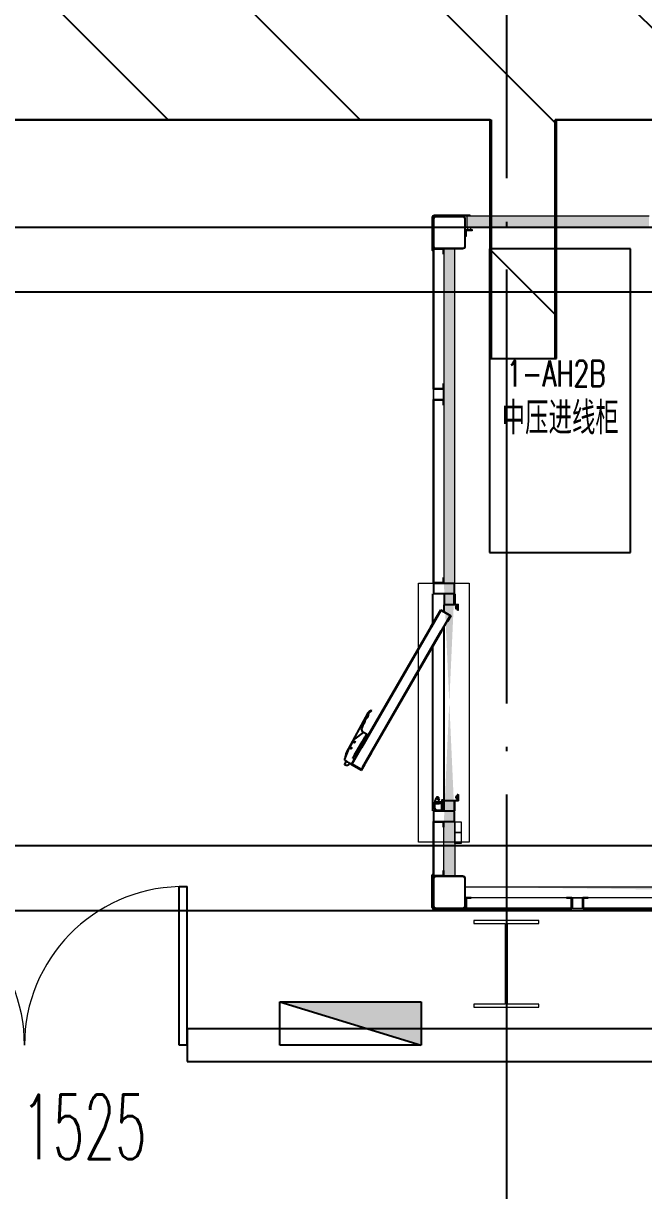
# Model space of a CAD drawing. Extents: x 758840 to 1108724, y -102573 to 143521.
# Drawn here: x 809508 to 812365, y 63292 to 68672 of the extents above; entities that cross this region are included whole.
import ezdxf
from ezdxf.xclip import XClip

# ---------------------------------------------------------------- set-up
doc = ezdxf.new("R2010")
doc.units = 0
doc.header["$LTSCALE"] = 1000
doc.header["$MEASUREMENT"] = 0
doc.linetypes.add('CENTER', pattern=[2, 1.25, -0.25, 0.25, -0.25])
doc.linetypes.add('DOTE', pattern=[2.42, 2, -0.2, 0.02, -0.2])
for name, color, linetype in [('02电气-设备', 255, 'Continuous'), ('02电气-设备基础', 252, 'Continuous'), ('DOOR_FIRE', 4, 'Continuous'), ('DOOR_FIRE_TEXT', 7, 'Continuous'), ('DOTE', 8, 'DOTE'), ('EQUIP_消火栓', 7, 'Continuous'), ('HATCH', 4, 'Continuous'), ('LWIRE', 1, 'Continuous'), ('WALL-MOVE', 6, 'Continuous'), ('电缆沟', 2, 'Continuous'), ('空调标注', 3, 'Continuous'), ('钢盖板', 6, 'Continuous')]:
    doc.layers.add(name, color=color, linetype=linetype)
doc.layers.add('细实线', color=3, linetype='Continuous', lineweight=5)
doc.layers.add('钢柱', color=51, linetype='Continuous', lineweight=13)
doc.styles.add('_TCH_WINDOW', font='SIMPLEX.shx', dxfattribs={"width": 0.8, "height": 3.5, "bigfont": 'GBCBIG.shx'})
doc.styles.get("Standard").update_dxf_attribs({"font": 'gbenor.shx', "bigfont": 'gbcbig.shx'})
doc.styles.add('电气文字', font='txtd.shx', dxfattribs={"width": 0.8, "height": 3.5, "bigfont": 'HZTXT.shx'})
pattern_1 = [(315, (-6392441.697, 4851822.73), (28.28427125, 28.28427125), [4.0142, -35.9858]), (315, (-6392462.887, 4851801.54), (28.28427125, 28.28427125), [4.0142, -35.9858]), (135, (-6392429.262, 4851796.78), (-28.28427125, -28.28427125), [4.0142, -35.9858]), (135, (-6392436.936, 4851789.106), (-28.28427125, -28.28427125), [4.0142, -35.9858]), (225, (-6392414.405, 4851802.546), (28.28427125, -28.28427125), [40.0194, 0.0194]), (180, (-6392423.72, 4851796.07), (-28.2842, 28.2842), [3.4144, -53.1542]), (161.56505, (-6392398.85, 4851824.354), (-28.284169758, 28.28429741), [2.244, -87.1988]), (161.56505, (-6392427.134, 4851796.07), (-28.284169758, 28.28429741), [2.244, -87.1988]), (198.43495, (-6392391.177, 4851825.773), (-28.28429741, 28.28416976), [4.488, -84.9548]), (198.43495, (-6392419.46, 4851797.49), (-28.28429741, 28.28416976), [4.488, -84.9548]), (108.43495, (-6392403.817, 4851827.902), (-28.28429741, 28.284169758), [21.3712, -68.0716]), (108.43495, (-6392432.101, 4851799.618), (-28.28429741, 28.284169758), [21.3712, -68.0716]), (161.56505, (-6392413.413, 4851851.015), (-28.284169758, 28.28429741), [2.244, -87.1988]), (161.56505, (-6392441.697, 4851822.73), (-28.284169758, 28.28429741), [2.244, -87.1988]), (180, (-6392443.826, 4851823.44), (-28.2842, 28.2842), [3.4144, -53.1542]), (198.43495, (-6392418.956, 4851851.724), (-28.28429741, 28.28416976), [4.488, -84.9548]), (198.43495, (-6392447.24, 4851823.44), (-28.28429741, 28.28416976), [4.488, -84.9548]), (90, (-6392463.597, 4851803.67), (-28.2842, 28.2842), [3.4144, -53.1542]), (108.43495, (-6392434.603, 4851829.825), (-28.28429741, 28.284169758), [2.244, -87.1988]), (108.43495, (-6392462.887, 4851801.54), (-28.28429741, 28.284169758), [2.244, -87.1988]), (71.56505, (-6392435.313, 4851835.37), (-28.28416976, 28.28429741), [4.488, -84.9548]), (71.56505, (-6392463.597, 4851807.084), (-28.28416976, 28.28429741), [4.488, -84.9548]), (161.56505, (-6392411.49, 4851820.229), (-28.284169758, 28.28429741), [21.3712, -68.0716]), (161.56505, (-6392439.774, 4851791.944), (-28.284169758, 28.28429741), [21.3712, -68.0716]), (90, (-6392436.226, 4851783.563), (-28.2842, 28.2842), [3.4144, -53.1542]), (108.43495, (-6392407.942, 4851815.261), (-28.28429741, 28.284169758), [2.244, -87.1988]), (108.43495, (-6392436.226, 4851786.977), (-28.28429741, 28.284169758), [2.244, -87.1988]), (71.56505, (-6392409.36, 4851807.59), (-28.28416976, 28.28429741), [4.488, -84.9548]), (71.56505, (-6392437.646, 4851779.305), (-28.28416976, 28.28429741), [4.488, -84.9548])]

# ---------------------------------------------------------------- blocks, each defined once
blk = doc.blocks.new('332525')
at = {"color": 0, "lineweight": 15}
for p, q in [((1935745.8, 679933.7), (1935745.8, 679960.7)), ((1935745.8, 679960.7), (1935748.8, 679960.7)), ((1935748.8, 679960.7), (1935748.8, 679930.7)), ((1935718.8, 679933.7), (1935745.8, 679933.7)), ((1935718.8, 679930.7), (1935718.8, 679933.7)), ((1935748.8, 679930.7), (1935718.8, 679930.7)), ((1935748.8, 679930.7), (1935745.8, 679930.7)), ((1935748.8, 679933.7), (1935748.8, 679930.7))]:
    blk.add_line(p, q, dxfattribs=at)
blk = doc.blocks.new('dfgfdgdf')
at = {"lineweight": 15}
h = blk.add_hatch(dxfattribs=at)
h.set_pattern_fill('ANSI35', color=2, scale=0.9)
h.set_pattern_definition([(45, (0, 0), (-4.041115254, 4.041115254), []), (45, (4.041, 0), (-4.041115254, 4.041115254), [7.14375, -1.42875, 0, -1.42875])])
h.paths.add_polyline_path([(1999348.3, 678429.3), (1999331.3, 678429.3, 1)])
blk.add_line((1999352.3, 678432.3), (1999327.3, 678432.3))
at = {"color": 0, "lineweight": 15}
for p, q in [((1999352.3, 678432.3), (1999327.3, 678432.3)), ((1999327.3, 678432.3), (1999327.3, 678429.3)), ((1999327.3, 678429.3), (1999352.3, 678429.3)), ((1999352.3, 678432.3), (1999352.3, 678429.3))]:
    blk.add_line(p, q, dxfattribs=at)
blk.add_arc((1999339.8, 678429.3), 8.49, 180, 360, dxfattribs=at)
blk = doc.blocks.new('BD4-PAL0101-LVPM-06')
at = {"ltscale": 5}
h = blk.add_hatch(dxfattribs=at)
h.set_pattern_fill('隔热材料01', color=8, scale=80, angle=45)
h.set_pattern_definition(pattern_1)
h.paths.add_polyline_path([(1944777.6, 710163.1), (1944777.6, 710213.1), (1944212.1, 710213.1), (1944212.1, 710163.1)])
h.paths.add_polyline_path([(1945348.1, 710163.1), (1945348.1, 710213.1), (1944782.6, 710213.1), (1944782.6, 710163.1)])
h.paths.add_polyline_path([(1943209.6, 710213.1), (1944102.1, 710213.1), (1944102.1, 710163.1), (1943209.6, 710163.1)])
h.paths.add_polyline_path([(1942312.1, 710213.1), (1943204.6, 710213.1), (1943204.6, 710163.1), (1942312.1, 710163.1)])
h.paths.add_polyline_path([(1942202.1, 710163.1), (1941309.6, 710163.1), (1941309.6, 710213.1), (1942202.1, 710213.1)])
h.paths.add_polyline_path([(1941304.6, 710213.1), (1941304.6, 710163.1), (1940412.1, 710163.1), (1940412.1, 710213.1)])
h.paths.add_polyline_path([(1939209.6, 710213.1), (1940302.1, 710213.1), (1940302.1, 710163.1), (1939209.6, 710163.1)])
h.paths.add_polyline_path([(1939204.6, 710213.1), (1939204.6, 710163.1), (1938112.1, 710163.1), (1938112.1, 710213.1)])
h.paths.add_polyline_path([(1936804.6, 710213.1), (1938002.1, 710213.1), (1938002.1, 710163.1), (1936804.6, 710163.1)])
h.paths.add_polyline_path([(1936799.6, 710213.1), (1936799.6, 710163.1), (1935602.1, 710163.1), (1935602.1, 710213.1)])
h.paths.add_polyline_path([(1934199.6, 710213.1), (1935492.1, 710213.1), (1935492.1, 710163.1), (1934199.6, 710163.1)])
h.paths.add_polyline_path([(1934194.6, 710213.1), (1934194.6, 710163.1), (1932902.1, 710163.1), (1932902.1, 710213.1)])
h.paths.add_polyline_path([(1932792.1, 710213.1), (1931952.1, 710213.1), (1931952.1, 710163.1), (1932792.1, 710163.1)])
h = blk.add_hatch(dxfattribs=at)
h.set_pattern_fill('隔热材料01', color=8, scale=80, angle=45)
h.set_pattern_definition(pattern_1)
edge = h.paths.add_edge_path()
edge.add_line((1931897.1, 707423.1), (1931897.1, 707173.1))
edge.add_line((1931847.1, 707173.1), (1931847.1, 707423.1))
edge.add_line((1931897.1, 708523.1), (1931897.1, 710063.1))
edge.add_line((1931847.1, 710063.1), (1931847.1, 708523.1))
h = blk.add_hatch(dxfattribs=at)
h.set_pattern_fill('隔热材料01', color=8, scale=80, angle=45)
h.set_pattern_definition(pattern_1)
edge = h.paths.add_edge_path()
edge.add_line((1945353.1, 707073.1), (1945353.1, 707123.1))
edge.add_line((1945343.1, 707123.1), (1945343.1, 707073.1))
edge.add_line((1945123.1, 707073.1), (1944307.1, 707073.1))
edge.add_line((1944307.1, 707123.1), (1945123.1, 707123.1))
edge.add_line((1944207.1, 707073.1), (1942443.1, 707073.1))
edge.add_line((1942443.1, 707123.1), (1944207.1, 707123.1))
edge.add_line((1940793.1, 707073.1), (1935597.1, 707073.1))
edge.add_line((1935597.1, 707123.1), (1940793.1, 707123.1))
edge.add_line((1935497.1, 707073.1), (1931947.1, 707073.1))
edge.add_line((1931947.1, 707123.1), (1935497.1, 707123.1))
edge = h.paths.add_edge_path(flags=17)
edge.add_line((1935597.1, 707073.1), (1935597.1, 707123.1))
edge.add_line((1935497.1, 707123.1), (1935497.1, 707073.1))
edge.add_line((1940793.1, 707123.1), (1940793.1, 707073.1))
edge.add_line((1942443.1, 707073.1), (1942443.1, 707123.1))
edge.add_line((1945123.1, 707123.1), (1945123.1, 707073.1))
edge.add_line((1931947.1, 707073.1), (1931947.1, 707123.1))
at = {"layer": 'HATCH'}
h = blk.add_hatch(dxfattribs=at)
h.set_pattern_fill('ANSI32', color=256)
h.set_pattern_definition([(45, (-1083125.269, -267641.078), (-6.73519209, 6.73519209), []), (45, (-1083120.779, -267641.078), (-6.73519209, 6.73519209), [])])
h.paths.add_polyline_path([(1931876.4, 708371.8), (1931833.1, 708396.8), (1931789.4, 708321.1), (1931787.4, 708321.5), (1931832.4, 708399.5), (1931879.2, 708372.5), (1931864.2, 708346.6), (1931862.4, 708347.6), (1931869.4, 708359.7)])
h = blk.add_hatch(dxfattribs=at)
h.set_pattern_fill('ISO02W100', color=256, scale=0.5, angle=90)
h.set_pattern_definition([(90, (-1083125.269, -267641.0784), (-2.5, 2e-16), [6, -1.5])])
h.paths.add_polyline_path([(1931869.4, 708359.7), (1931862.4, 708347.6), (1931832.4, 708295.5), (1931831.5, 708296), (1931868.6, 708360.2)])
h = blk.add_hatch(dxfattribs=at)
h.set_pattern_fill('ANSI32', color=256, angle=60)
h.set_pattern_definition([(105, (1634038.448, -347636.244), (-9.200443495, -2.465251405), []), (105, (1634040.693, -347632.355), (-9.200443495, -2.465251405), [])])
h.paths.add_polyline_path([(1931467.6, 707663.1), (1931424.3, 707688.1), (1931468, 707763.8), (1931466.6, 707765.4), (1931421.6, 707687.4), (1931468.3, 707660.4), (1931483.3, 707686.4), (1931481.6, 707687.4), (1931474.6, 707675.2)])
h = blk.add_hatch(dxfattribs=at)
h.set_pattern_fill('ISO02W100', color=256, scale=0.5, angle=150)
h.set_pattern_definition([(150, (1634038.4478, -347636.2437), (-1.25, -2.1650635095), [6, -1.5])])
h.paths.add_polyline_path([(1931474.6, 707675.2), (1931481.6, 707687.4), (1931511.6, 707739.4), (1931510.8, 707739.9), (1931473.7, 707675.7)])
at = {"linetype": 'ByBlock', "lineweight": 15}
for p, q in [((1931792.1, 710208.1, 0), (1931792.1, 710057.1, 0)), ((1931797.1, 710206.1, 0), (1931792.1, 710206.1, 0)), ((1931967.1, 710218.1, 0), (1931802.1, 710218.1, 0)), ((1931804.1, 710213.1, 0), (1931804.1, 710218.1, 0)), ((1932792.1, 710213.1, 0), (1931952.1, 710213.1, 0)), ((1931952.1, 710213.1, 0), (1931952.1, 710163.1, 0)), ((1931967.1, 710213.1, 0), (1931967.1, 710218.1, 0)), ((1931952.1, 710163.1, 0), (1932792.1, 710163.1, 0)), ((1931797.1, 710057.1, 0), (1931792.1, 710057.1, 0)), ((1931795.1, 710054.1, 0), (1931797.1, 710054.1, 0)), ((1931897.1, 708523.1, 0), (1931797.1, 708523.1, 0)), ((1931792.1, 707028.1, 0), (1931792.1, 707177.1, 0)), ((1931797.1, 707177.1, 0), (1931792.1, 707177.1, 0)), ((1931795.1, 707180.1, 0), (1931797.1, 707180.1, 0)), ((1931797.1, 707030.1, 0), (1931792.1, 707030.1, 0)), ((1931973.1, 707018.1, 0), (1931802.1, 707018.1, 0)), ((1931804.1, 707023.1, 0), (1931976.1, 707023.1, 0)), ((1931973.1, 707023.1, 0), (1931973.1, 707018.1, 0))]:
    blk.add_line(p, q, dxfattribs=at)
at = {"lineweight": 15}
for p, q in [((1931797.1, 710206.1, 0), (1931797.1, 710054.1, 0)), ((1931947.1, 710149.6, 0), (1931947.1, 710152.6, 0)), ((1931947.1, 710152.6, 0), (1931977.1, 710152.6, 0)), ((1931947.1, 710149.6, 0), (1931974.1, 710149.6, 0)), ((1931974.1, 710149.6, 0), (1931947.1, 710149.6, 0)), ((1931977.1, 710152.6, 0), (1931977.1, 710149.6, 0)), ((1931897.1, 710063.1, 0), (1931847.1, 710063.1, 0)), ((1931847.1, 710063.1, 0), (1931847.1, 708523.1, 0)), ((1931897.1, 708523.1, 0), (1931897.1, 710063.1, 0)), ((1931730.8, 707328.6, 0), (1931730.8, 708523.1, 0)), ((1931730.8, 708523.1, 0), (1931963.3, 708523.1, 0)), ((1931847.1, 708523.1, 0), (1931897.1, 708523.1, 0)), ((1931963.3, 708523.1, 0), (1931963.3, 707328.6, 0)), ((1931847, 708473.1, 0), (1931847, 708423.1, 0)), ((1931850, 708473.1, 0), (1931850, 708426.1, 0)), ((1931847, 708423.1, 0), (1931912, 708423.1, 0)), ((1931850, 708426.1, 0), (1931915, 708426.1, 0)), ((1931912, 708423.1, 0), (1931912, 708398.1, 0)), ((1931915, 708398.1, 0), (1931915, 708426.1, 0)), ((1931912, 708398.1, 0), (1931915, 708398.1, 0)), ((1931912, 707523.1, 0), (1931912, 707548.1, 0)), ((1931912, 707548.1, 0), (1931915, 707548.1, 0)), ((1931915, 707548.1, 0), (1931915, 707520.1, 0)), ((1931847, 707473.1, 0), (1931847, 707523.1, 0)), ((1931847, 707523.1, 0), (1931912, 707523.1, 0)), ((1931850, 707473.1, 0), (1931850, 707520.1, 0)), ((1931850, 707520.1, 0), (1931915, 707520.1, 0)), ((1931847.1, 707173.1, 0), (1931847.1, 707423.1, 0)), ((1931847.1, 707423.1, 0), (1931897.1, 707423.1, 0)), ((1931897.1, 707423.1, 0), (1931897.1, 707173.1, 0)), ((1931963.3, 707328.6, 0), (1931730.8, 707328.6, 0)), ((1931897.1, 707173.1, 0), (1931847.1, 707173.1, 0)), ((1931947.1, 707073.1, 0), (1931947.1, 707123.1, 0)), ((1931947.1, 707123.1, 0), (1935497.1, 707123.1, 0)), ((1935497.1, 707073.1, 0), (1931947.1, 707073.1, 0))]:
    blk.add_line(p, q, dxfattribs=at)
at = {"linetype": 'Continuous', "lineweight": 15}
for p, q in [((1932764.2, 710212.1, 0), (1932764.2, 710212.1, 0)), ((1931848.2, 709382.1, 0), (1931848.2, 709382.1, 0)), ((1931896.8, 708568.5, 0), (1931896.8, 708568.5, 0)), ((1931874.6, 708523.6, 0), (1931874.6, 708523.6, 0))]:
    blk.add_line(p, q, dxfattribs=at)
at = {"linetype": 'Continuous', "lineweight": 25}
for p, q in [((1931797.1, 710060.9, 0), (1931797.1, 709420.3, 0)), ((1931799.1, 710060.9, 0), (1931799.1, 709420.3, 0)), ((1931799.3, 710063.1, 0), (1931844.9, 710063.1, 0)), ((1931844.9, 710063.1, 0), (1931799.3, 710063.1, 0)), ((1931844.9, 710061.1, 0), (1931799.3, 710061.1, 0)), ((1931845.1, 710038.1, 0), (1931845.1, 710060.9, 0)), ((1931845.1, 710038.1, 0), (1931847.1, 710038.1, 0)), ((1931847.1, 710038.1, 0), (1931847.1, 710060.9, 0)), ((1931845.1, 709420.3, 0), (1931845.1, 709443.1, 0)), ((1931845.1, 709443.1, 0), (1931847.1, 709443.1, 0)), ((1931847.1, 709420.3, 0), (1931847.1, 709443.1, 0)), ((1931799.3, 709420.1, 0), (1931844.9, 709420.1, 0)), ((1931799.3, 709418.1, 0), (1931844.9, 709418.1, 0)), ((1931797.1, 709365.9, 0), (1931797.1, 708525.3, 0)), ((1931799.1, 709365.9, 0), (1931799.1, 708525.3, 0)), ((1931799.3, 709368.1, 0), (1931844.9, 709368.1, 0)), ((1931844.9, 709368.1, 0), (1931799.3, 709368.1, 0)), ((1931844.9, 709366.1, 0), (1931799.3, 709366.1, 0)), ((1931845.1, 709343.1, 0), (1931845.1, 709365.9, 0)), ((1931845.1, 709343.1, 0), (1931847.1, 709343.1, 0)), ((1931847.1, 709343.1, 0), (1931847.1, 709365.9, 0)), ((1931799.3, 708525.1, 0), (1931844.9, 708525.1, 0)), ((1931799.3, 708523.1, 0), (1931844.9, 708523.1, 0)), ((1931845.1, 708525.3, 0), (1931845.1, 708548.1, 0)), ((1931845.1, 708548.1, 0), (1931847.1, 708548.1, 0)), ((1931847.1, 708525.3, 0), (1931847.1, 708548.1, 0)), ((1931497.3, 707924.3, 0), (1931397.2, 707740.8, 0)), ((1931506.4, 707933.6, 0), (1931512.7, 707937.3, 0)), ((1931510.9, 707931.5, 0), (1931515.5, 707935.8, 0)), ((1931512.7, 707937.3, 0), (1931515.5, 707935.8, 0)), ((1931475.9, 707834.1, 0), (1931436.7, 707804.4, 0)), ((1931471.1, 707857, 0), (1931467.6, 707850.6, 0)), ((1931474.1, 707836.5, 0), (1931467.6, 707850.6, 0)), ((1931483, 707813.9, 0), (1931469.2, 707790, 0)), ((1931474, 707833.9, 0), (1931472.9, 707831.9, 0)), ((1931490.6, 707826.3, 0), (1931476.9, 707833.6, 0)), ((1931484.6, 707816.5, 0), (1931483, 707813.9, 0)), ((1931489.8, 707825.7, 0), (1931484.6, 707816.5, 0)), ((1931491.4, 707826.3, 0), (1931499.1, 707821.8, 0)), ((1931491.7, 707808.9, 0), (1931493.6, 707812.2, 0)), ((1931493.6, 707812.2, 0), (1931499.1, 707821.8, 0)), ((1931407, 707759.1, 0), (1931407.2, 707759, 0)), ((1931431.4, 707798.5, 0), (1931409.3, 707760.2, 0)), ((1931469.2, 707790, 0), (1931443.2, 707745, 0)), ((1931452.4, 707740.8, 0), (1931477.4, 707784.1, 0)), ((1931469.6, 707788.6, 0), (1931477.4, 707784.1, 0)), ((1931477.4, 707784.1, 0), (1931491.7, 707808.9, 0)), ((1931407.6, 707756.8, 0), (1931388.8, 707711.8, 0)), ((1931390.3, 707706.9, 0), (1931398.3, 707701.9, 0)), ((1931395.1, 707734.3, 0), (1931393, 707721.9, 0)), ((1931398.8, 707743.6, 0), (1931398.6, 707743.7, 0)), ((1931435.7, 707711.8, 0), (1931422.1, 707688.2, 0)), ((1931432.8, 707726.9, 0), (1931427.7, 707717.9, 0)), ((1931427.9, 707716.3, 0), (1931435.7, 707711.8, 0)), ((1931434.4, 707729.6, 0), (1931432.8, 707726.9, 0)), ((1931443.2, 707745, 0), (1931434.4, 707729.6, 0)), ((1931435.7, 707711.8, 0), (1931441.1, 707721.3, 0)), ((1931441.1, 707721.3, 0), (1931443, 707724.6, 0)), ((1931443, 707724.6, 0), (1931452.4, 707740.8, 0)), ((1931444.6, 707745.3, 0), (1931452.4, 707740.8, 0)), ((1931388.9, 707685.7, 0), (1931398.3, 707701.9, 0)), ((1931421.6, 707687.4, 0), (1931415.2, 707691.4, 0)), ((1931421.6, 707687.4, 0), (1931422, 707688.2, 0)), ((1931422, 707688.2, 0), (1931422.1, 707688.2, 0)), ((1931797.1, 707420.9, 0), (1931797.1, 707175.3, 0)), ((1931799.1, 707420.9, 0), (1931799.1, 707175.3, 0)), ((1931799.3, 707423.1, 0), (1931844.9, 707423.1, 0)), ((1931844.9, 707423.1, 0), (1931799.3, 707423.1, 0)), ((1931844.9, 707421.1, 0), (1931799.3, 707421.1, 0)), ((1931845.1, 707398.1, 0), (1931845.1, 707420.9, 0)), ((1931845.1, 707398.1, 0), (1931847.1, 707398.1, 0)), ((1931847.1, 707398.1, 0), (1931847.1, 707420.9, 0)), ((1931799.3, 707175.1, 0), (1931844.9, 707175.1, 0)), ((1931799.3, 707173.1, 0), (1931844.9, 707173.1, 0)), ((1931845.1, 707175.3, 0), (1931845.1, 707198.1, 0)), ((1931845.1, 707198.1, 0), (1931847.1, 707198.1, 0)), ((1931847.1, 707175.3, 0), (1931847.1, 707198.1, 0)), ((1931947.1, 707025.3, 0), (1931947.1, 707070.9, 0)), ((1931947.1, 707070.9, 0), (1931947.1, 707025.3, 0)), ((1931949.1, 707070.9, 0), (1931949.1, 707025.3, 0)), ((1931972.1, 707073.1, 0), (1931949.3, 707073.1, 0)), ((1931972.1, 707071.1, 0), (1931949.3, 707071.1, 0)), ((1931972.1, 707071.1, 0), (1931972.1, 707073.1, 0)), ((1932434.9, 707073.1, 0), (1932412.1, 707073.1, 0)), ((1932412.1, 707071.1, 0), (1932412.1, 707073.1, 0)), ((1932434.9, 707071.1, 0), (1932412.1, 707071.1, 0)), ((1932435.1, 707025.3, 0), (1932435.1, 707070.9, 0)), ((1932437.1, 707025.3, 0), (1932437.1, 707070.9, 0)), ((1932487.1, 707025.3, 0), (1932487.1, 707070.9, 0)), ((1932487.1, 707070.9, 0), (1932487.1, 707025.3, 0)), ((1932489.1, 707070.9, 0), (1932489.1, 707025.3, 0)), ((1932512.1, 707073.1, 0), (1932489.3, 707073.1, 0)), ((1932512.1, 707071.1, 0), (1932489.3, 707071.1, 0)), ((1932512.1, 707071.1, 0), (1932512.1, 707073.1, 0)), ((1931949.3, 707025.1, 0), (1932434.9, 707025.1, 0)), ((1931949.3, 707023.1, 0), (1932434.9, 707023.1, 0)), ((1932489.3, 707025.1, 0), (1932944.9, 707025.1, 0)), ((1932489.3, 707023.1, 0), (1932944.9, 707023.1, 0))]:
    blk.add_line(p, q, dxfattribs=at)
at = {"lineweight": -3}
for p, q in [((1931797, 708338.2, 0), (1931797, 708473.1, 0)), ((1931847, 708473.1, 0), (1931797.1, 708473.1, 0)), ((1931847, 708423.1, 0), (1931847, 708391.1, 0)), ((1931847, 708322.8, 0), (1931847, 707523.1, 0)), ((1931797, 707473.1, 0), (1931797, 708234.2, 0)), ((1931847, 707473.1, 0), (1931797, 707473.1, 0))]:
    blk.add_line(p, q, dxfattribs=at)
for p, q in [((1931850, 708473.1, 0), (1931847, 708473.1, 0)), ((1931787.4, 708321.5, 0), (1931832.4, 708399.5, 0)), ((1931833.1, 708396.8, 0), (1931789.4, 708321.1, 0)), ((1931832.4, 708399.5, 0), (1931879.2, 708372.5, 0)), ((1931876.4, 708371.8, 0), (1931833.1, 708396.8, 0)), ((1931862.4, 708347.6, 0), (1931876.4, 708371.8, 0)), ((1931879.2, 708372.5, 0), (1931864.2, 708346.6, 0)), ((1931466.6, 707765.4, 0), (1931791.1, 708328, 0)), ((1931792.8, 708327, 0), (1931468, 707763.8, 0)), ((1931836.1, 708302, 0), (1931474.6, 707675.2, 0)), ((1931510.8, 707739.9, 0), (1931835.3, 708302.5, 0)), ((1931787.4, 708321.5, 0), (1931789.4, 708321.1, 0)), ((1931787.4, 708321.5, 0), (1931789.4, 708321.1, 0)), ((1931831.5, 708296, 0), (1931832.4, 708295.5, 0)), ((1931831.5, 708296, 0), (1931832.4, 708295.5, 0)), ((1931864.2, 708346.6, 0), (1931862.4, 708347.6, 0)), ((1931499.1, 707821.8, 0), (1931421.6, 707687.4, 0)), ((1931466.6, 707765.4, 0), (1931421.6, 707687.4, 0)), ((1931424.3, 707688.1, 0), (1931468, 707763.8, 0)), ((1931466.6, 707765.4, 0), (1931468, 707763.8, 0)), ((1931510.8, 707739.9, 0), (1931511.6, 707739.4, 0)), ((1931421.6, 707687.4, 0), (1931468.3, 707660.4, 0)), ((1931467.6, 707663.1, 0), (1931424.3, 707688.1, 0)), ((1931481.6, 707687.4, 0), (1931467.6, 707663.1, 0)), ((1931468.3, 707660.4, 0), (1931483.3, 707686.4, 0)), ((1931483.3, 707686.4, 0), (1931481.6, 707687.4, 0)), ((1931848.5, 707473.1, 0), (1931847, 707473.1, 0))]:
    blk.add_line(p, q)
at = {"linetype": 'Continuous'}
for p, q in [((1931803.5, 707506.6, 0), (1931803.5, 707490.1, 0)), ((1931803.5, 707506.6, 0), (1931804, 707506.6, 0)), ((1931803.5, 707490.1, 0), (1931804, 707490.1, 0)), ((1931804, 707507.1, 0), (1931804, 707506.6, 0)), ((1931804, 707506.6, 0), (1931804, 707490.1, 0)), ((1931805.1, 707507.1, 0), (1931805.1, 707514, 0)), ((1931837.4, 707514, 0), (1931805.1, 707514, 0)), ((1931805.6, 707513.7, 0), (1931805.6, 707507.1, 0)), ((1931829.9, 707513.5, 0), (1931813.3, 707513.5, 0)), ((1931816.3, 707533.5, 0), (1931816, 707533.9, 0)), ((1931821.7, 707530.5, 0), (1931821.7, 707514, 0)), ((1931821.7, 707530.5, 0), (1931822.2, 707530.5, 0)), ((1931822.2, 707530.5, 0), (1931822.2, 707513.5, 0)), ((1931832.3, 707508.4, 0), (1931832.2, 707508.9, 0)), ((1931837, 707476.1, 0), (1931837, 707511.4, 0)), ((1931837.5, 707511.4, 0), (1931837, 707511.4, 0)), ((1931837.5, 707522.6, 0), (1931837.5, 707476.7, 0)), ((1931838, 707523.1, 0), (1931838, 707476.5, 0)), ((1931847, 707523.1, 0), (1931838, 707523.1, 0)), ((1931838, 707506.8, 0), (1931847, 707506.8, 0)), ((1931847, 707523.1, 0), (1931847, 707476.1, 0)), ((1931817.5, 707476.1, 0), (1931817.5, 707476.6, 0)), ((1931817.5, 707476.6, 0), (1931837.5, 707476.6, 0)), ((1931817.5, 707476.1, 0), (1931847, 707476.1, 0)), ((1931838, 707476.1, 0), (1931838, 707476.4, 0)), ((1931838, 707476.4, 0), (1931847, 707476.4, 0))]:
    blk.add_line(p, q, dxfattribs=at)
at = {"elevation": 0}
for points in [[(1931897, 708473.1), (1931897, 708426.1), (1931894.3, 708426.1), (1931894.3, 708473.1)], [(1931897, 707473.1), (1931897, 707520.1), (1931894.3, 707520.1), (1931894.3, 707473.1)]]:
    blk.add_lwpolyline(points, close=True, dxfattribs=at)
for points in [[(1931832.4, 708295.5), (1931869.4, 708359.7), (1931868.6, 708360.2), (1931831.5, 708296)], [(1931511.6, 707739.4), (1931474.6, 707675.2), (1931473.7, 707675.7), (1931510.8, 707739.9)]]:
    blk.add_lwpolyline(points, dxfattribs=at)
at = {"linetype": 'Continuous', "lineweight": 25, "elevation": 0, "flags": 128}
for points in [[(1931476.9, 707833.6), (1931476.7, 707833.7), (1931476.5, 707833.8), (1931476.4, 707833.9), (1931476.2, 707834), (1931476.1, 707834.1), (1931476, 707834.1), (1931476, 707834.1), (1931475.9, 707834.1)], [(1931407, 707759.1), (1931406.9, 707759), (1931406.8, 707758.6), (1931406.5, 707758.1), (1931406.1, 707757.4), (1931405.6, 707756.6), (1931405.1, 707755.6), (1931404.5, 707754.5), (1931403.8, 707753.3), (1931403.1, 707752), (1931402.4, 707750.7), (1931401.8, 707749.5), (1931401.1, 707748.3), (1931400.5, 707747.2), (1931399.9, 707746.2), (1931399.5, 707745.3), (1931399.1, 707744.6), (1931398.8, 707744.1), (1931398.7, 707743.8), (1931398.6, 707743.7), (1931398.6, 707743.7)], [(1931398.3, 707701.9), (1931398.4, 707701.9), (1931398.7, 707701.7), (1931399.2, 707701.4), (1931399.9, 707701), (1931400.8, 707700.5), (1931401.8, 707699.9), (1931403.1, 707699.2), (1931404.4, 707698.4), (1931406, 707697.5), (1931407.7, 707696.5), (1931409.5, 707695.5), (1931411.4, 707694.4), (1931413.4, 707693.2), (1931415.5, 707692), (1931417.6, 707690.8), (1931419.8, 707689.5), (1931422, 707688.2)]]:
    blk.add_lwpolyline(points, dxfattribs=at)
at = {"lineweight": 15, "elevation": 0}
for points in [[(1931927.1, 707373.1), (1931897.1, 707373.1), (1931897.1, 707423.1), (1931927.1, 707423.1)], [(1931927.1, 707323.1), (1931897.1, 707323.1), (1931897.1, 707373.1), (1931927.1, 707373.1)]]:
    blk.add_lwpolyline(points, close=True, dxfattribs=at)
at = {"linetype": 'Continuous', "lineweight": 25}
for centre in [(1931419.2, 707762.6, 0), (1931435.2, 707790.4, 0)]:
    blk.add_circle(centre, 3, dxfattribs=at)
at = {"linetype": 'Continuous'}
for radius in [3.25, 1.75]:
    blk.add_circle((1931818.1, 707530.5, 0), radius, dxfattribs=at)
blk.add_circle((1931824.6, 707524.8, 0), 1.99)
at = {"linetype": 'ByBlock', "lineweight": 15}
for centre, radius, start, end in [((1931802.1, 710208.1, 0), 10, 90, 180), ((1931804.1, 710206.1, 0), 7, 90, 180), ((1931967.1, 710215.1, 0), 3, 0, 90), ((1931795.1, 710057.1, 0), 3, 180, 270), ((1931795.1, 707177.1, 0), 3, 90, 180), ((1931802.1, 707028.1, 0), 10, 180, 270), ((1931804.1, 707030.1, 0), 7, 180, 270), ((1931973.1, 707021.1, 0), 3, 270, 0)]:
    blk.add_arc(centre, radius, start, end, dxfattribs=at)
at = {"lineweight": 15}
blk.add_arc((1931963.6, 710152.6, 0), 8.49, 0, 180, dxfattribs=at)
at = {"linetype": 'Continuous', "lineweight": 25}
for centre, radius, start, end in [((1931799.3, 710060.9, 0), 2.2, 90, 180), ((1931799.3, 710060.9, 0), 0.2, 90, 180), ((1931844.9, 710060.9, 0), 2.2, 0, 90), ((1931844.9, 710060.9, 0), 0.2, 0, 90), ((1931799.3, 709420.3, 0), 2.2, 180, 270), ((1931799.3, 709420.3, 0), 0.2, 180, 270), ((1931844.9, 709420.3, 0), 0.2, 270, 0), ((1931844.9, 709420.3, 0), 2.2, 270, 0), ((1931799.3, 709365.9, 0), 2.2, 90, 180), ((1931799.3, 709365.9, 0), 0.2, 90, 180), ((1931844.9, 709365.9, 0), 2.2, 0, 90), ((1931844.9, 709365.9, 0), 0.2, 0, 90), ((1931799.3, 708525.3, 0), 2.2, 180, 270), ((1931799.3, 708525.3, 0), 0.2, 180, 270), ((1931844.9, 708525.3, 0), 0.2, 270, 0), ((1931844.9, 708525.3, 0), 2.2, 270, 0), ((1931519.2, 707912.1, 0), 25, 120.702, 135.1235), ((1931471.4, 707835.3, 0), 3, 331.8474, 24.634), ((1931435.3, 707745.2, 0), 30, 150.0001, 157.2533), ((1931448.7, 707788.5, 0), 20, 127.1075, 150.0001), ((1931470.1, 707789.5, 0), 1, 150.0065, 240.0065), ((1931392.5, 707710.3, 0), 4, 157.2533, 238.0001), ((1931414.9, 707731.3, 0), 20, 169.5888, 171.4888), ((1931444.1, 707744.5, 0), 1, 60.0065, 150.0065), ((1931398.9, 707703, 0), 20, 240.0001, 324.3049), ((1931799.3, 707420.9, 0), 2.2, 90, 180), ((1931799.3, 707420.9, 0), 0.2, 90, 180), ((1931844.9, 707420.9, 0), 2.2, 0, 90), ((1931844.9, 707420.9, 0), 0.2, 0, 90), ((1931799.3, 707175.3, 0), 2.2, 180, 270), ((1931799.3, 707175.3, 0), 0.2, 180, 270), ((1931844.9, 707175.3, 0), 0.2, 270, 0), ((1931844.9, 707175.3, 0), 2.2, 270, 0), ((1931949.3, 707070.9, 0), 2.2, 90, 180), ((1931949.3, 707070.9, 0), 0.2, 90, 180), ((1932434.9, 707070.9, 0), 2.2, 0, 90), ((1932434.9, 707070.9, 0), 0.2, 0, 90), ((1932489.3, 707070.9, 0), 2.2, 90, 180), ((1932489.3, 707070.9, 0), 0.2, 90, 180), ((1931949.3, 707025.3, 0), 2.2, 180, 270), ((1931949.3, 707025.3, 0), 0.2, 180, 270), ((1932434.9, 707025.3, 0), 2.2, 270, 0), ((1932434.9, 707025.3, 0), 0.2, 270, 0), ((1932489.3, 707025.3, 0), 2.2, 180, 270), ((1932489.3, 707025.3, 0), 0.2, 180, 270)]:
    blk.add_arc(centre, radius, start, end, dxfattribs=at)
at = {"linetype": 'Continuous'}
for centre, radius, start, end in [((1931804, 707506.6, 0), 0.5, 90.123, 180), ((1931817.5, 707490.1, 0), 14, 180, 270), ((1931803.5, 707739.6, 0), 232.4, 270.123, 277.1027), ((1931803.5, 707739.6, 0), 232.9, 270.123, 277.1027), ((1931817.5, 707490.1, 0), 13.5, 180, 270), ((1931828.7, 707514, 0), 23.6, 122.3917, 180), ((1931828.7, 707514, 0), 23.1, 122.3917, 180), ((1931818.1, 707530.5, 0), 6.5, 309.2333, 182.4727), ((1931818.1, 707530.5, 0), 6, 313.2104, 178.2217), ((1931818.2, 707530.5, 0), 4, 0, 122.3917), ((1931818.2, 707530.5, 0), 3.5, 0, 122.3917), ((1931831.5, 707514.8, 0), 6, 277.1027, 0), ((1931831.5, 707514.8, 0), 6.5, 277.1027, 327.7936), ((1931825.5, 707514.9, 0), 12, 353.3662, 353.8496), ((1931825.2, 707515, 0), 12.3, 351.9217, 353.361), ((1931838, 707522.6, 0), 0.5, 90, 180), ((1931831, 707476.7, 0), 6.52, 359.2898, 0.0002), ((1931838, 707476.6, 0), 0.5, 179.9693, 269.9693), ((1931834.7, 707476.5, 0), 3.26, 358.5804, 0.0011)]:
    blk.add_arc(centre, radius, start, end, dxfattribs=at)
at = {"linetype": 'Continuous', "lineweight": 25, "extrusion": (0, 0, -1)}
for centre, major_axis, ratio, start_param, end_param in [((1931490.7, 707825.2, 0), (-0.65, -1.13), 0.766044, 1.570796, 2.407056), ((1931490.7, 707825.2, 0), (-0.65, -1.13), 0.766044, 2.407056, 3.141593), ((1931428.5, 707717.4, 0), (-0.65, -1.12), 0.770402, 0, 1.570796)]:
    blk.add_ellipse(centre, major_axis=major_axis, ratio=ratio, start_param=start_param, end_param=end_param, dxfattribs=at)
at = {"linetype": 'Continuous', "lineweight": 25}
for points, knots in [([(1931501.5, 707929.8, 0), (1931501, 707929.3, 0), (1931500.2, 707928.4, 0), (1931499.2, 707927.2, 0), (1931498.5, 707926.2, 0), (1931498.1, 707925.6, 0), (1931497.8, 707925.1, 0), (1931497.7, 707924.8, 0), (1931497.5, 707924.6, 0), (1931497.5, 707924.5, 0), (1931497.4, 707924.4, 0), (1931497.4, 707924.4, 0), (1931497.4, 707924.3, 0), (1931497.3, 707924.3, 0), (1931497.3, 707924.3, 0), (1931497.3, 707924.3, 0), (1931497.3, 707924.3, 0), (1931497.3, 707924.3, 0), (1931497.3, 707924.3, 0), (1931497.3, 707924.3, 0), (1931497.3, 707924.3, 0), (1931497.3, 707924.3, 0)], [0, 0, 0, 0, 0.285647, 0.520422, 0.679606, 0.786579, 0.858077, 0.905671, 0.937287, 0.958261, 0.972173, 0.981413, 0.987557, 0.991654, 0.994395, 0.996239, 0.997498, 0.998734, 0.999252, 0.999693, 1, 1, 1, 1]), ([(1931498.8, 707910.2, 0), (1931499.1, 707911.4, 0), (1931499.7, 707913.7, 0), (1931500.4, 707917.1, 0), (1931501.3, 707920.5, 0), (1931502.4, 707923.5, 0), (1931503.9, 707926.1, 0), (1931505.7, 707928.3, 0), (1931508, 707930.1, 0), (1931509.9, 707931, 0), (1931510.9, 707931.5, 0)], [0, 0, 0, 0, 0.13747, 0.275749, 0.412596, 0.54685, 0.651576, 0.758535, 0.872548, 1, 1, 1, 1]), ([(1931479.7, 707874.8, 0), (1931478.9, 707874.3, 0), (1931477.4, 707873.1, 0), (1931475.5, 707871, 0), (1931474.1, 707868.5, 0), (1931473.2, 707865.7, 0), (1931472.6, 707862.8, 0), (1931472, 707859.9, 0), (1931471.4, 707858, 0), (1931471.1, 707857, 0)], [0, 0, 0, 0, 0.139985, 0.280152, 0.420261, 0.56011, 0.706673, 0.853191, 1, 1, 1, 1]), ([(1931479.7, 707874.8, 0), (1931480.1, 707875.2, 0), (1931480.8, 707875.7, 0), (1931481.4, 707876.4, 0), (1931481.6, 707876.8, 0), (1931481.8, 707877, 0), (1931481.9, 707877.2, 0), (1931481.9, 707877.3, 0), (1931482, 707877.4, 0), (1931482, 707877.4, 0), (1931482, 707877.5, 0), (1931482, 707877.5, 0), (1931482, 707877.5, 0), (1931482, 707877.5, 0), (1931482, 707877.5, 0)], [0, 0, 0, 0, 0.481251, 0.653153, 0.771122, 0.850158, 0.902214, 0.93624, 0.958507, 0.973197, 0.986566, 0.992393, 0.997095, 1, 1, 1, 1]), ([(1931482, 707877.5, 0), (1931482, 707877.5, 0), (1931482.5, 707878.6, 0), (1931483.3, 707880.8, 0), (1931484.1, 707884.5, 0), (1931484.8, 707887.8, 0), (1931485.7, 707890.5, 0), (1931486.5, 707892.4, 0), (1931487.6, 707894, 0), (1931489.1, 707896, 0), (1931491.4, 707898.5, 0), (1931494.2, 707901.2, 0), (1931495.8, 707903.4, 0), (1931496.4, 707904.4, 0)], [0, 0, 0, 0, 0.000002, 0.113086, 0.227962, 0.36482, 0.434206, 0.503485, 0.562184, 0.620942, 0.741073, 0.888612, 1, 1, 1, 1]), ([(1931496.4, 707904.4, 0), (1931496.4, 707904.4, 0), (1931496.4, 707904.4, 0), (1931496.4, 707904.4, 0), (1931496.5, 707904.5, 0), (1931496.6, 707904.8, 0), (1931496.9, 707905.4, 0), (1931497.2, 707905.9, 0), (1931497.4, 707906.2, 0)], [0, 0, 0, 0, 0.010373, 0.023976, 0.049157, 0.137104, 0.561008, 1, 1, 1, 1]), ([(1931497.4, 707906.2, 0), (1931497.6, 707906.8, 0), (1931498.2, 707908.1, 0), (1931498.6, 707909.5, 0), (1931498.8, 707910.2, 0)], [0, 0, 0, 0, 0.458562, 1, 1, 1, 1]), ([(1931397.2, 707740.8, 0), (1931397.2, 707740.8, 0), (1931397.2, 707740.8, 0), (1931397.2, 707740.7, 0), (1931397.2, 707740.7, 0), (1931397.2, 707740.7, 0), (1931397.1, 707740.5, 0), (1931396.7, 707739.8, 0), (1931396.2, 707738.5, 0), (1931395.6, 707736.8, 0), (1931395.3, 707735.5, 0), (1931395.2, 707734.9, 0)], [0, 0, 0, 0, 0.000472, 0.001102, 0.002314, 0.007063, 0.025853, 0.100787, 0.400751, 0.698075, 1, 1, 1, 1])]:
    blk.add_open_spline(points, degree=3, knots=knots, dxfattribs=at)
at = {"linetype": 'Continuous'}
for points, knots in [([(1931813.3, 707513.7, 0), (1931813.2, 707513.7, 0), (1931813.1, 707513.7, 0), (1931813, 707513.8, 0), (1931812.9, 707513.8, 0), (1931812.8, 707513.9, 0), (1931812.8, 707513.9, 0), (1931812.8, 707514, 0), (1931812.8, 707514, 0)], [0, 0, 0, 0, 0.318418, 0.601539, 0.722113, 0.826859, 0.917754, 1, 1, 1, 1]), ([(1931813.3, 707513.5, 0), (1931813.3, 707513.5, 0), (1931813.2, 707513.5, 0), (1931813.1, 707513.5, 0), (1931813, 707513.5, 0), (1931813, 707513.5, 0), (1931812.9, 707513.5, 0), (1931812.8, 707513.5, 0), (1931812.8, 707513.5, 0), (1931812.8, 707513.6, 0), (1931812.8, 707513.6, 0), (1931812.8, 707513.6, 0)], [0, 0, 0, 0, 0.193349, 0.37967, 0.551242, 0.701751, 0.82558, 0.91801, 0.975918, 0.991706, 1, 1, 1, 1]), ([(1931813.3, 707514, 0), (1931813.3, 707514, 0), (1931813.3, 707514, 0), (1931813.3, 707514, 0), (1931813.3, 707514, 0), (1931813.3, 707514, 0), (1931813.3, 707513.9, 0), (1931813.3, 707513.9, 0), (1931813.3, 707513.9, 0), (1931813.3, 707513.8, 0), (1931813.3, 707513.8, 0), (1931813.3, 707513.7, 0)], [0, 0, 0, 0, 0.004306, 0.017161, 0.038493, 0.068226, 0.152399, 0.268094, 0.413401, 0.585904, 1, 1, 1, 1]), ([(1931837, 707511.4, 0), (1931837, 707511.5, 0), (1931837.2, 707512.1, 0), (1931837.3, 707512.8, 0), (1931837.4, 707513.2, 0)], [0, 0, 0, 0, 0.25148, 1, 1, 1, 1]), ([(1931837.5, 707507, 0), (1931837.5, 707507, 0), (1931837.5, 707507, 0), (1931837.5, 707506.9, 0), (1931837.6, 707506.9, 0), (1931837.7, 707506.8, 0), (1931837.8, 707506.8, 0), (1931837.9, 707506.8, 0), (1931838, 707506.8, 0)], [0, 0, 0, 0, 0.080311, 0.16989, 0.274034, 0.394487, 0.679099, 1, 1, 1, 1]), ([(1931837.5, 707476.7, 0), (1931837.5, 707476.7, 0), (1931837.5, 707476.6, 0), (1931837.5, 707476.6, 0), (1931837.6, 707476.6, 0), (1931837.7, 707476.5, 0), (1931837.8, 707476.5, 0), (1931837.9, 707476.5, 0), (1931838, 707476.5, 0)], [0, 0, 0, 0, 0.080311, 0.16989, 0.274034, 0.394487, 0.679099, 1, 1, 1, 1]), ([(1931837.5, 707476.6, 0), (1931837.5, 707476.5, 0), (1931837.6, 707476.5, 0), (1931837.7, 707476.4, 0), (1931837.8, 707476.4, 0), (1931837.9, 707476.4, 0), (1931838, 707476.4, 0)], [0, 0, 0, 0, 0.389192, 0.527509, 0.678026, 1, 1, 1, 1])]:
    blk.add_open_spline(points, degree=3, knots=knots, dxfattribs=at)
at = {"layer": '02电气-设备', "color": 5, "ltscale": 5}
for p, q in [((1932707.1, 710063.1), (1932057.1, 710063.1)), ((1932057.1, 710063.1), (1932057.1, 708663.1)), ((1932707.1, 708663.1), (1932707.1, 710063.1)), ((1932057.1, 708663.1), (1932707.1, 708663.1))]:
    blk.add_line(p, q, dxfattribs=at)
at = {"layer": '空调标注', "linetype": 'ByBlock', "lineweight": 15}
for p, q in [((1931804.1, 710213.1, 0), (1931809.7, 710213.1, 0)), ((1931970.1, 710213.1, 0), (1931934.5, 710213.1, 0)), ((1931970.1, 710215.1, 0), (1931970.1, 710213.1, 0)), ((1931797.1, 707030.1, 0), (1931797.1, 707180.1, 0)), ((1931804.1, 707023.1, 0), (1931804.1, 707018.1, 0)), ((1931976.1, 707021.1, 0), (1931976.1, 707023.1, 0))]:
    blk.add_line(p, q, dxfattribs=at)
at = {"layer": '细实线', "lineweight": 15}
for p, q in [((1931797.1, 709414.1, 0), (1931797.1, 709372.1, 0)), ((1931799.1, 709414.1, 0), (1931799.1, 709372.1, 0)), ((1931843.1, 709418.1, 0), (1931801.1, 709418.1, 0)), ((1931843.1, 709416.1, 0), (1931801.1, 709416.1, 0)), ((1931845.1, 709372.1, 0), (1931845.1, 709414.1, 0)), ((1931847.1, 709372.1, 0), (1931847.1, 709414.1, 0)), ((1931801.1, 709370.1, 0), (1931843.1, 709370.1, 0)), ((1931801.1, 709368.1, 0), (1931843.1, 709368.1, 0)), ((1932437.1, 707069.1, 0), (1932437.1, 707027.1, 0)), ((1932439.1, 707069.1, 0), (1932439.1, 707027.1, 0)), ((1932483.1, 707073.1, 0), (1932441.1, 707073.1, 0)), ((1932483.1, 707071.1, 0), (1932441.1, 707071.1, 0)), ((1932485.1, 707027.1, 0), (1932485.1, 707069.1, 0)), ((1932487.1, 707027.1, 0), (1932487.1, 707069.1, 0)), ((1932441.1, 707025.1, 0), (1932483.1, 707025.1, 0)), ((1932441.1, 707023.1, 0), (1932483.1, 707023.1, 0))]:
    blk.add_line(p, q, dxfattribs=at)
at = {"layer": '细实线', "linetype": 'ByBlock', "lineweight": 15}
for p, q in [((1931797.1, 708517.1, 0), (1931797.1, 708479.1, 0)), ((1931800.1, 708517.1, 0), (1931800.1, 708479.1, 0)), ((1931891.1, 708523.1, 0), (1931803.1, 708523.1, 0)), ((1931891.1, 708520.1, 0), (1931803.1, 708520.1, 0)), ((1931894.1, 708479.1, 0), (1931894.1, 708517.1, 0)), ((1931897.1, 708479.1, 0), (1931897.1, 708517.1, 0)), ((1931803.1, 708476.1, 0), (1931891.1, 708476.1, 0)), ((1931803.1, 708473.1, 0), (1931891.1, 708473.1, 0)), ((1931797.1, 707467.1, 0), (1931797.1, 707429.1, 0)), ((1931800.1, 707467.1, 0), (1931800.1, 707429.1, 0)), ((1931891.1, 707473.1, 0), (1931803.1, 707473.1, 0)), ((1931891.1, 707470.1, 0), (1931803.1, 707470.1, 0)), ((1931894.1, 707429.1, 0), (1931894.1, 707467.1, 0)), ((1931897.1, 707429.1, 0), (1931897.1, 707467.1, 0)), ((1931803.1, 707426.1, 0), (1931891.1, 707426.1, 0)), ((1931803.1, 707423.1, 0), (1931891.1, 707423.1, 0))]:
    blk.add_line(p, q, dxfattribs=at)
at = {"layer": '细实线', "lineweight": 15, "elevation": 0}
for points in [[(1931934.1, 710213.1), (1931810.1, 710213.1, 0.414214), (1931797.1, 710200.1), (1931797.1, 710076.1, 0.414214), (1931810.1, 710063.1), (1931934.1, 710063.1, 0.414214), (1931947.1, 710076.1), (1931947.1, 710200.1, 0.414214)], [(1931934.1, 710209.1), (1931810.1, 710209.1, 0.414214), (1931801.1, 710200.1), (1931801.1, 710076.1, 0.414214), (1931810.1, 710067.1), (1931934.1, 710067.1, 0.414214), (1931943.1, 710076.1), (1931943.1, 710200.1, 0.414214)], [(1931934.1, 707173.1), (1931810.1, 707173.1, 0.414214), (1931797.1, 707160.1), (1931797.1, 707036.1, 0.414214), (1931810.1, 707023.1), (1931934.1, 707023.1, 0.414214), (1931947.1, 707036.1), (1931947.1, 707160.1, 0.414214)], [(1931934.1, 707169.1), (1931810.1, 707169.1, 0.414214), (1931801.1, 707160.1), (1931801.1, 707036.1, 0.414214), (1931810.1, 707027.1), (1931934.1, 707027.1, 0.414214), (1931943.1, 707036.1), (1931943.1, 707160.1, 0.414214)]]:
    blk.add_lwpolyline(points, format="xyb", close=True, dxfattribs=at)
at = {"layer": '细实线', "lineweight": 15}
for centre, radius, start, end in [((1931801.1, 709414.1, 0), 4, 90, 180), ((1931801.1, 709372.1, 0), 4, 180, 270), ((1931801.1, 709414.1, 0), 2, 90, 180), ((1931801.1, 709372.1, 0), 2, 180, 270), ((1931843.1, 709414.1, 0), 4, 0, 90), ((1931843.1, 709414.1, 0), 2, 0, 90), ((1931843.1, 709372.1, 0), 4, 270, 0), ((1931843.1, 709372.1, 0), 2, 270, 0), ((1932441.1, 707069.1, 0), 4, 90, 180), ((1932441.1, 707069.1, 0), 2, 90, 180), ((1932483.1, 707069.1, 0), 4, 0, 90), ((1932483.1, 707069.1, 0), 2, 0, 90), ((1932441.1, 707027.1, 0), 4, 180, 270), ((1932441.1, 707027.1, 0), 2, 180, 270), ((1932483.1, 707027.1, 0), 4, 270, 0), ((1932483.1, 707027.1, 0), 2, 270, 0)]:
    blk.add_arc(centre, radius, start, end, dxfattribs=at)
at = {"layer": '细实线', "linetype": 'ByBlock', "lineweight": 15}
for centre, radius, start, end in [((1931803.1, 708517.1, 0), 6, 90, 180), ((1931803.1, 708517.1, 0), 3, 90, 180), ((1931891.1, 708517.1, 0), 6, 0, 90), ((1931891.1, 708517.1, 0), 3, 0, 90), ((1931803.1, 708479.1, 0), 6, 180, 270), ((1931803.1, 708479.1, 0), 3, 180, 270), ((1931891.1, 708479.1, 0), 6, 270, 0), ((1931891.1, 708479.1, 0), 3, 270, 0), ((1931803.1, 707467.1, 0), 6, 90, 180), ((1931803.1, 707467.1, 0), 3, 90, 180), ((1931891.1, 707467.1, 0), 6, 0, 90), ((1931891.1, 707467.1, 0), 3, 0, 90), ((1931803.1, 707429.1, 0), 6, 180, 270), ((1931803.1, 707429.1, 0), 3, 180, 270), ((1931891.1, 707429.1, 0), 6, 270, 0), ((1931891.1, 707429.1, 0), 3, 270, 0)]:
    blk.add_arc(centre, radius, start, end, dxfattribs=at)
at = {"lineweight": 15}
for name, p, rotation in [('332525', (3867695.8, 1390080.3, 0), 180), ('dfgfdgdf', (1253479.7, 2706875.4, 0), 270)]:
    blk.add_blockref(name, p, dxfattribs=dict(at, rotation=rotation))
at = {"lineweight": 15, "xscale": -1, "rotation": 270}
blk.add_blockref('dfgfdgdf', (1253479.7, -1290929.2, 0), dxfattribs=at)
at = {"layer": 'LWIRE', "linetype": 'ByBlock', "lineweight": 15, "style": '电气文字', "width": 0.7}
blk.add_text('1-AH2B', height=120, dxfattribs=at).set_placement((1932134.8, 709429.3))
at = {"layer": 'LWIRE', "linetype": 'ByBlock', "lineweight": 15}
blk.add_text('中压进线柜', height=150, dxfattribs=at).set_placement((1932113.1, 709207.6))
blk = doc.blocks.new('$TwtSys$00000434')
for p, q in [((-0.5, 0.5), (-0.5, -0.5)), ((-0.5, -0.5), (0.5, 0.5)), ((0.5, 0.5), (-0.5, 0.5)), ((0.5, -0.5), (0.5, 0.5)), ((-0.5, -0.5), (0.5, -0.5))]:
    blk.add_line(p, q)
blk.add_solid([(0.5, -0.5), (0.5, 0.5), (-0.5, -0.5)])
blk = doc.blocks.new('消火栓-半栋')
at = {"layer": 'EQUIP_消火栓', "linetype": 'CENTER', "xscale": -650, "yscale": 200, "zscale": 650, "rotation": 180}
blk.add_blockref('$TwtSys$00000434', (21882.2, 20325), dxfattribs=at)
blk = doc.blocks.new('A$C675A25EF')
at = {"layer": '钢盖板'}
h = blk.add_hatch(dxfattribs=at)
h.set_pattern_fill('ANSI31', color=8, scale=5000, style=0)
h.set_pattern_definition([(45, (-316780.8, -189325), (-441.94174, 441.94174), [])])
h.paths.add_polyline_path([(56721.3, -23142), (62139.3, -23142), (62139.3, -23542), (56721.3, -23542)], flags=16)
h.paths.add_polyline_path([(62839.3, -23142), (171003.3, -23142), (171003.3, -23542), (62839.3, -23542)], flags=16)
h.paths.add_polyline_path([(171703.3, -23142), (177121.3, -23142), (177121.3, -23542), (171703.3, -23542)], flags=16)
h.paths.add_polyline_path([(177121.3, -47841.9), (177821.3, -47841.9), (177821.3, -24642), (178221.3, -24242), (211693.3, -24242), (211693.3, -25341.9), (211993.3, -25341.9), (211993.3, -24242), (216517.3, -24242), (216517.3, -25341.9), (216817.3, -25341.9), (216817.3, -24242), (216811.3, -24242), (216811.3, -23542), (177821.3, -23542), (177821.3, -23142), (216817.3, -23142), (216817.3, -21342.1), (216517.3, -21342.1), (216517.3, -22442), (211993.3, -22442), (211993.3, -21342.1), (211693.3, -21342.1), (211693.3, -22442), (192141.8, -22442), (192141.8, -21542), (194493.8, -21542), (194493.8, -20942), (184491.8, -20942), (184491.8, -21542), (185341.8, -21542), (185341.8, -22442), (169651.3, -22442), (169651.3, -21542), (171703.3, -21542), (171703.3, -20939.3), (161803.3, -20939.3), (161803.3, -21542), (162851.3, -21542), (162851.3, -22442), (143449.3, -22442), (143449.3, -21342.1), (143149.3, -21342.1), (143149.3, -22442), (138625.3, -22442), (138625.3, -21342.1), (138325.3, -21342.1), (138325.3, -22442), (95517.3, -22442), (95517.3, -21342.1), (95217.3, -21342.1), (95217.3, -22442), (90693.3, -22442), (90693.3, -21342.1), (90393.3, -21342.1), (90393.3, -22442), (70991.3, -22442), (70991.3, -21542), (72039.3, -21542), (72039.3, -20942), (62141.3, -20942), (62141.3, -21542), (64191.3, -21542), (64191.3, -22442), (48500.8, -22442), (48500.8, -21542), (49350.8, -21542), (49350.8, -20942), (39350.8, -20942), (39350.8, -21542), (41700.8, -21542), (41700.8, -22442), (22149.3, -22442), (22149.3, -21342.1), (21849.3, -21342.1), (21849.3, -22442), (17325.3, -22442), (17325.3, -21342.1), (17025.3, -21342.1), (17025.3, -22442), (17031.3, -22442), (17031.3, -23142), (56021.3, -23142), (56021.3, -23542), (17025.3, -23542), (17025.3, -25341.9), (17325.3, -25341.9), (17325.3, -24242), (21849.3, -24242), (21849.3, -25341.9), (22149.3, -25341.9), (22149.3, -24242), (55620.6, -24241.3), (56021.3, -24642), (56021.2, -47872.1), (56721.2, -47875.8), (56720.6, -24642.7), (57121.3, -24242), (64191.3, -24242), (64191.3, -25142), (62141.3, -25142), (62141.3, -25742), (72041.3, -25742), (72041.3, -25142), (70991.3, -25142), (70991.3, -24242), (90393.3, -24242), (90393.3, -25341.9), (90693.3, -25341.9), (90693.3, -24242), (95217.3, -24242), (95217.3, -25341.9), (95517.3, -25341.9), (95517.3, -24242), (138325.3, -24242), (138325.3, -25341.9), (138625.3, -25341.9), (138625.3, -24242), (143149.3, -24242), (143149.3, -25341.9), (143449.3, -25341.9), (143449.3, -24242), (162851.3, -24242), (162851.3, -25142), (161803.3, -25142), (161803.3, -25742), (171703.3, -25742), (171703.3, -25142), (169651.3, -25142), (169651.3, -24242), (176720.6, -24241.3), (177121.3, -24642)])
h.paths.add_polyline_path([(111433.3, -23142), (122409.3, -23142), (122409.3, -22442), (111433.3, -22442)], flags=16)
h.paths.add_polyline_path([(111433.3, -24242), (122409.3, -24242), (122409.3, -23542), (111433.3, -23542)], flags=16)
at = {"layer": '钢盖板', "color": 8}
blk.add_lwpolyline([(17031.3, -23142), (17031.3, -21342.1), (17331.3, -21342.1), (17331.3, -22442), (21851.3, -22442), (21851.3, -21342.1), (22151.3, -21342.1), (22151.3, -22442), (41700.8, -22442), (41700.8, -21542), (39350.8, -21542), (39350.8, -20942), (49350.8, -20942), (49350.8, -21542), (48500.8, -21542), (48500.8, -22442), (90391.3, -22442)], dxfattribs=at)
blk = doc.blocks.new('dlg')
at = {"layer": '电缆沟'}
for p, q in [((616111.2, 162714.9), (611586.2, 162714.9)), ((616111.2, 161615), (616111.2, 162714.9)), ((684656.2, 162714.9), (616411.2, 162714.9)), ((616411.2, 161615), (616411.2, 162714.9)), ((616111.2, 161615), (616411.2, 161615))]:
    blk.add_line(p, q, dxfattribs=at)
blk = doc.blocks.new('$DorLib2D$00000002')
for p, q in [((-0.5, 0), (-0.5, 0.4875)), ((-0.475, 0.4875), (-0.5, 0.4875)), ((-0.475, 0), (-0.475, 0.4875)), ((0.475, 0), (0.475, 0.4875)), ((0.475, 0.4875), (0.5, 0.4875)), ((0.5, 0), (0.5, 0.4875)), ((-0.5, 0), (-0.475, 0)), ((0.5, 0), (0.475, 0))]:
    blk.add_line(p, q)
at = {"lineweight": 13}
for centre, start, end in [((-0.4875, 0), 0, 88.5307), ((0.4875, 0), 91.4693, 180)]:
    blk.add_arc(centre, 0.4875, start, end, dxfattribs=at)

msp = doc.modelspace()

# ---------------------------------------------------------------- linework, layer by layer
at = {"layer": '02电气-设备基础'}
for points in [[(826754.74, 67432.51), (792096.74, 67432.51), (792096.74, 67732.51), (826754.74, 67732.51)], [(845796.74, 64582.52), (792096.74, 64582.52), (792096.74, 64882.52), (845796.74, 64882.52)]]:
    msp.add_lwpolyline(points, close=True, dxfattribs=at)
at = {"layer": 'DOTE'}
msp.add_line((811733.02, 103837.52), (811733.02, 34437.52), dxfattribs=at)
at = {"layer": 'WALL-MOVE'}
for p, q in [((818263.02, 64037.54), (810263.48, 64037.54)), ((810263.48, 64037.54), (810263.48, 63887.54)), ((810263.48, 63887.54), (818188.02, 63887.54))]:
    msp.add_line(p, q, dxfattribs=at)
at = {"layer": '钢柱'}
msp.add_lwpolyline([(811738.02, 64523.52), (811883.02, 64523.52), (811883.02, 64537.52), (811583.02, 64537.52), (811583.02, 64523.52), (811728.02, 64523.52), (811728.02, 64151.52), (811583.02, 64151.52), (811583.02, 64137.52), (811883.02, 64137.52), (811883.02, 64151.52), (811738.02, 64151.52), (811738.02, 64523.52)], dxfattribs=at)
at = {"layer": '钢盖板', "color": 8}
msp.add_lwpolyline([(806843.02, 68927.64), (806843.02, 67127.75), (807143.02, 67127.75), (807143.02, 68227.64), (811663.02, 68227.64), (811663.02, 67127.75), (811963.02, 67127.75), (811963.02, 68227.64), (880203.02, 68227.64), (880203.02, 67127.75), (880503.02, 67127.75), (880503.02, 68227.64), (885023.02, 68227.64), (885023.02, 67127.75), (885323.02, 67127.75), (885323.02, 68227.64), (901245.02, 68227.64), (901245.02, 68927.64), (852653.02, 68927.64), (852653.02, 69327.64), (901245.02, 69327.64)], dxfattribs=at)

# ---------------------------------------------------------------- block references
msp.add_blockref('消火栓-半栋', (789133.02, 43737.52))
at = {"layer": '02电气-设备'}
msp.add_blockref('BD4-PAL0101-LVPM-06', (-1120402.03, -642430.61, 0), dxfattribs=at)
at = {"layer": 'DOOR_FIRE', "xscale": 1500, "yscale": 1500, "zscale": 150}
msp.add_blockref('$DorLib2D$00000002', (809513.48, 63962.54), dxfattribs=at)
at = {"layer": '电缆沟', "color": 250}
ref = msp.add_blockref('dlg', (195546.85, -94487.22), dxfattribs=at)
XClip(ref).set_block_clipping_path([(593286.1732931416, 142691.8646106179), (716986.1733082433, 211143.5433225089)])
at = {"layer": '钢盖板', "color": 8}
ref = msp.add_blockref('A$C675A25EF', (789811.69, 45785.61), dxfattribs=dict(at, xscale=-1, rotation=180))
XClip(ref).set_block_clipping_path([(-928.670863559, -70942.9526504109), (122721.3291515426, 2298.0898296545)])

# ---------------------------------------------------------------- texts
at = {"layer": 'DOOR_FIRE_TEXT', "style": '_TCH_WINDOW', "width": 0.564706}
msp.add_text('1525', height=297.5, dxfattribs=at).set_placement((809499.77, 63437.54))

doc.saveas('drawing.dxf')
